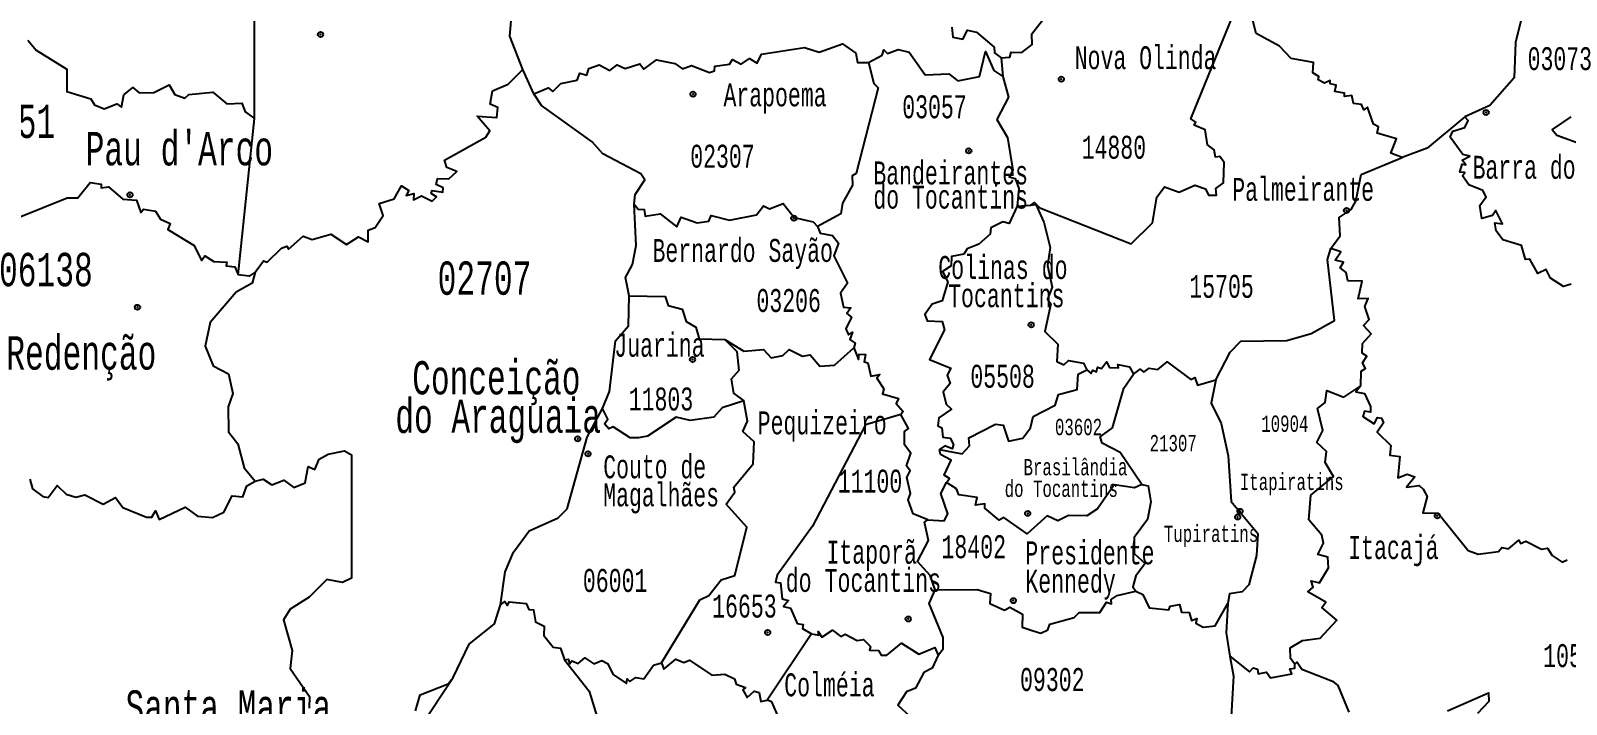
# Model space of a CAD drawing. Header units: millimetres. Extents: x 9851 to 10267, y 23387 to 23778.
# Drawn here: x 10088.58 to 10115.32, y 23637.59 to 23649.32 of the extents above; entities that cross this region are included whole.
import ezdxf
from ezdxf.enums import TextEntityAlignment as Align

# ---------------------------------------------------------------- set-up
doc = ezdxf.new("R2010")
doc.units = ezdxf.units.MM
doc.layers.add('3', color=7, linetype='Continuous')
doc.styles.add('MONOTXT', font='MONOTXT', dxfattribs={"height": 0.2})

# ---------------------------------------------------------------- blocks, each defined once
blk = doc.blocks.new('SEDE')
at = {"layer": '3', "color": 7, "linetype": 'Continuous'}
blk.add_circle((0, 0), 0.00451, dxfattribs=at)

msp = doc.modelspace()

# ---------------------------------------------------------------- linework, layer by layer
at = {"color": 7, "linetype": 'Continuous'}
for p, q in [((10105.478, 23648.847), (10105.506, 23648.523)), ((10097.34, 23648.224), (10097.147, 23648.647)), ((10092.192, 23645.069), (10092.475, 23647.796)), ((10105.76, 23646.267), (10105.998, 23646.287)), ((10102.178, 23638.821), (10101.404, 23637.668))]:
    msp.add_line(p, q, dxfattribs=at)
for points in [[(10097.147, 23648.647), (10096.921, 23649.224), (10096.977, 23649.832), (10098.098, 23651.123)], [(10105.998, 23646.287), (10106.06, 23646.33), (10106.153, 23646.24), (10107.742, 23645.61), (10108.112, 23645.977), (10108.189, 23646.425), (10108.322, 23646.601), (10108.581, 23646.508), (10108.85, 23646.631), (10109.035, 23646.568), (10109.092, 23646.459), (10109.232, 23646.456), (10109.216, 23646.572), (10109.354, 23646.673), (10109.362, 23647.03), (10109.286, 23647.131), (10109.21, 23647.123), (10109.186, 23647.249), (10109.07, 23647.335), (10109.03, 23647.596), (10108.843, 23647.675), (10108.867, 23647.732), (10108.785, 23647.785), (10110.183, 23651.225)], [(10092.475, 23647.796), (10092.477, 23651.081)], [(10114.847, 23650.402), (10114.42, 23649.782), (10114.533, 23649.515), (10114.438, 23649.117), (10114.414, 23648.502), (10113.99, 23648.021), (10113.553, 23647.822)], [(10112.463, 23647.117), (10112.263, 23647.188), (10112.363, 23647.44), (10112.03, 23647.536), (10112.05, 23647.65), (10111.963, 23647.695), (10111.858, 23647.991), (10111.797, 23647.945), (10111.756, 23648.035), (10111.615, 23648.053), (10111.587, 23648.193), (10111.459, 23648.178), (10111.456, 23648.235), (10111.292, 23648.265), (10111.316, 23648.372), (10111.207, 23648.396), (10111.208, 23648.454), (10111.108, 23648.406), (10111, 23648.466), (10111.011, 23648.527), (10110.905, 23648.587), (10110.916, 23648.769), (10110.53, 23648.838), (10110.325, 23649.054), (10109.92, 23649.275), (10109.789, 23649.798)], [(10105.478, 23648.847), (10105.628, 23648.863), (10105.656, 23648.947), (10105.838, 23648.943), (10106.021, 23649.08), (10106.012, 23649.269), (10106.303, 23649.64)], [(10104.618, 23649.385), (10104.64, 23649.208), (10104.813, 23649.173), (10104.895, 23649.329), (10105.05, 23649.298), (10105.36, 23649.037), (10105.364, 23648.938), (10105.478, 23648.847)], [(10088.53, 23649.157), (10088.675, 23648.983), (10089.206, 23648.655), (10089.207, 23648.265), (10089.628, 23648.136), (10089.688, 23648.03), (10089.86, 23647.959), (10090.077, 23648.047), (10090.162, 23647.992), (10090.202, 23648.205), (10090.356, 23648.331), (10090.471, 23648.239), (10090.725, 23648.244), (10090.989, 23648.377), (10091.09, 23648.214), (10091.263, 23648.149), (10091.333, 23648.21), (10091.753, 23648.252), (10091.995, 23648.05), (10092.257, 23648.06), (10092.317, 23647.91), (10092.475, 23647.796)], [(10097.34, 23648.224), (10097.59, 23648.325), (10097.673, 23648.263), (10097.809, 23648.405), (10098.095, 23648.46), (10098.144, 23648.584), (10098.262, 23648.55), (10098.3, 23648.663), (10098.48, 23648.727), (10098.664, 23648.627), (10098.79, 23648.725), (10098.933, 23648.665), (10099.187, 23648.746), (10099.255, 23648.655), (10099.477, 23648.813), (10099.795, 23648.752), (10099.931, 23648.658), (10100.085, 23648.714), (10100.402, 23648.595), (10100.485, 23648.624), (10100.492, 23648.703), (10100.751, 23648.738), (10100.803, 23648.819), (10100.95, 23648.742), (10101.095, 23648.839), (10101.228, 23648.759), (10101.305, 23648.912), (10102.057, 23649.027), (10102.31, 23648.951), (10102.715, 23649.093), (10102.947, 23648.932), (10102.975, 23648.766), (10103.171, 23648.766)], [(10103.171, 23648.766), (10103.409, 23648.897), (10103.436, 23648.991), (10103.5, 23648.927), (10103.688, 23648.995), (10103.875, 23648.949), (10104.153, 23648.553), (10104.569, 23648.57), (10104.723, 23648.449), (10105.1, 23648.523), (10105.204, 23648.961), (10105.354, 23648.63), (10105.506, 23648.523)], [(10103.171, 23648.766), (10103.263, 23648.4), (10103.34, 23648.33), (10102.952, 23646.836), (10102.883, 23646.795), (10102.888, 23646.631), (10102.714, 23646.32), (10102.687, 23646.132), (10102.278, 23645.913)], [(10092.487, 23645.117), (10092.635, 23645.318), (10092.697, 23645.29), (10092.945, 23645.536), (10093.039, 23645.572), (10093.067, 23645.521), (10093.326, 23645.742), (10093.483, 23645.685), (10093.808, 23645.78), (10094.077, 23645.6), (10094.29, 23645.734), (10094.458, 23645.648), (10094.455, 23645.847), (10094.579, 23645.897), (10094.719, 23646.106), (10094.645, 23646.314), (10094.911, 23646.393), (10095.034, 23646.621), (10095.167, 23646.537), (10095.115, 23646.453), (10095.253, 23646.486), (10095.243, 23646.379), (10095.383, 23646.445), (10095.568, 23646.355), (10095.646, 23646.431), (10095.555, 23646.487), (10095.572, 23646.542), (10095.756, 23646.511), (10095.762, 23646.585), (10095.64, 23646.643), (10095.665, 23646.749), (10095.858, 23646.74), (10095.998, 23646.873), (10095.824, 23646.943), (10095.783, 23647.066), (10096.506, 23647.468), (10096.576, 23647.581), (10096.357, 23647.833), (10096.696, 23647.811), (10096.717, 23647.982), (10096.578, 23648.045), (10096.621, 23648.275), (10096.895, 23648.389), (10097.147, 23648.647)], [(10105.506, 23648.523), (10105.608, 23648.165), (10105.405, 23647.776), (10105.588, 23647.465), (10105.681, 23646.895), (10105.619, 23646.779), (10105.725, 23646.747), (10105.789, 23646.576), (10105.76, 23646.267)], [(10099.088, 23646.301), (10099.107, 23646.468), (10099.272, 23646.724), (10099.204, 23646.83), (10098.545, 23647.181), (10098.357, 23647.389), (10097.476, 23648.019), (10097.34, 23648.224)], [(10113.553, 23647.822), (10112.895, 23647.276), (10112.463, 23647.117)], [(10115.403, 23644.911), (10115.272, 23644.87), (10115.043, 23645.011), (10114.969, 23645.163), (10114.823, 23645.096), (10114.687, 23645.347), (10114.613, 23645.338), (10114.54, 23645.581), (10114.216, 23645.683), (10114.098, 23645.836), (10114.075, 23645.976), (10114.207, 23645.961), (10114.095, 23646.191), (10114.038, 23646.102), (10113.851, 23646.051), (10113.817, 23646.276), (10113.925, 23646.428), (10113.869, 23646.539), (10113.623, 23646.641), (10113.516, 23646.793), (10113.553, 23646.852), (10113.469, 23646.86), (10113.508, 23646.997), (10113.569, 23646.984), (10113.505, 23647.069), (10113.643, 23647.14), (10113.519, 23647.167), (10113.297, 23647.466), (10113.345, 23647.571), (10113.552, 23647.637), (10113.614, 23647.756), (10113.553, 23647.822)], [(10115.401, 23647.823), (10115.076, 23647.603), (10115.155, 23647.504), (10115.491, 23647.384)], [(10111.22, 23645.532), (10111.383, 23645.75), (10111.367, 23646.067), (10111.577, 23646.208), (10111.654, 23646.354), (10111.749, 23646.82), (10112.463, 23647.117)], [(10088.377, 23646.076), (10089.213, 23646.414), (10089.401, 23646.415), (10089.616, 23646.678), (10089.807, 23646.649), (10089.809, 23646.584), (10089.933, 23646.606), (10090.186, 23646.391), (10090.419, 23646.373), (10090.5, 23646.159), (10090.544, 23646.214), (10090.75, 23646.182), (10090.842, 23646.039), (10091.009, 23645.966), (10090.967, 23645.859), (10091.426, 23645.583), (10091.551, 23645.319), (10091.612, 23645.4), (10091.768, 23645.306), (10091.994, 23645.29), (10091.982, 23645.23), (10092.132, 23645.212), (10092.192, 23645.069)], [(10099, 23644.704), (10098.936, 23645.027), (10099.06, 23645.249), (10099.124, 23645.584), (10099.088, 23646.301)], [(10099.088, 23646.301), (10099.156, 23646.214), (10099.265, 23646.209), (10099.282, 23646.093), (10099.542, 23646.132), (10099.832, 23645.907), (10099.908, 23646.076), (10100.183, 23645.976), (10100.386, 23646.003), (10100.427, 23646.103), (10100.749, 23646.021), (10101.218, 23646.117), (10101.343, 23646.272), (10101.443, 23646.223), (10101.685, 23646.313), (10101.877, 23646.07), (10102.204, 23645.993), (10102.278, 23645.913)], [(10105.76, 23646.267), (10105.619, 23645.963), (10105.506, 23645.992), (10105.298, 23645.89), (10105.29, 23645.777), (10105.09, 23645.608), (10104.885, 23645.524), (10104.828, 23645.429), (10104.612, 23645.391), (10104.61, 23645.229), (10104.458, 23645.13), (10104.552, 23644.947), (10104.452, 23644.621), (10104.275, 23644.559), (10104.15, 23644.381), (10104.193, 23644.273), (10104.449, 23644.259), (10104.491, 23644.114), (10104.233, 23643.6), (10104.6, 23643.445), (10104.541, 23643.325), (10104.593, 23643.182), (10104.469, 23643.033), (10104.522, 23642.819), (10104.612, 23642.735), (10104.395, 23642.579), (10104.375, 23642.445), (10104.444, 23642.406), (10104.463, 23642.243), (10104.591, 23642.226), (10104.65, 23642.116), (10104.624, 23642.043), (10104.496, 23642.096), (10104.405, 23642.029)], [(10105.998, 23646.287), (10106.083, 23646.294), (10106.222, 23645.988), (10106.331, 23645.545), (10106.289, 23645.234), (10106.367, 23644.857), (10106.286, 23644.648), (10106.343, 23644.565), (10106.241, 23644.083), (10106.465, 23643.865), (10106.451, 23643.561), (10106.572, 23643.505), (10106.649, 23643.582), (10106.912, 23643.536), (10106.971, 23643.417)], [(10102.278, 23645.913), (10102.33, 23645.798), (10102.545, 23645.756), (10102.644, 23645.622), (10102.567, 23645.401), (10102.802, 23644.924), (10102.682, 23644.75), (10102.733, 23644.506), (10102.861, 23644.498), (10102.794, 23644.399), (10102.874, 23644.335), (10102.772, 23644.129), (10102.823, 23644.029), (10102.89, 23644.071), (10102.846, 23643.944), (10102.936, 23643.881), (10102.914, 23643.799)], [(10109.216, 23643.243), (10109.469, 23643.726), (10109.651, 23643.917), (10110.452, 23643.927), (10110.878, 23644.049), (10111.287, 23644.276), (10111.165, 23645.338), (10111.22, 23645.532)], [(10111.741, 23643.141), (10111.746, 23643.392), (10111.823, 23643.443), (10111.769, 23643.542), (10111.848, 23643.655), (10111.767, 23643.707), (10111.77, 23643.875), (10111.923, 23644.046), (10111.787, 23644.192), (10111.888, 23644.295), (10111.813, 23644.519), (10111.869, 23644.657), (10111.697, 23644.652), (10111.765, 23644.964), (10111.519, 23644.965), (10111.49, 23645.113), (10111.381, 23645.192), (10111.443, 23645.29), (10111.298, 23645.324), (10111.392, 23645.472), (10111.22, 23645.532)], [(10092.487, 23645.117), (10092.435, 23644.925), (10092.159, 23644.77), (10091.704, 23644.239), (10091.616, 23643.831), (10091.759, 23643.49), (10092.021, 23643.346), (10092.1, 23643.006), (10092.02, 23642.775), (10092.026, 23642.341), (10092.188, 23642.129), (10092.296, 23641.711), (10092.489, 23641.478)], [(10092.487, 23645.117), (10092.382, 23645.047), (10092.192, 23645.069)], [(10098.535, 23642.742), (10098.661, 23643.042), (10098.762, 23643.92), (10098.989, 23644.182), (10099, 23644.704)], [(10099, 23644.704), (10099.627, 23644.692), (10099.681, 23644.535), (10099.922, 23644.473), (10099.992, 23644.26), (10100.162, 23644.158), (10100.222, 23643.955), (10100.665, 23643.945)], [(10100.665, 23643.945), (10100.997, 23643.741), (10101.342, 23643.771), (10101.474, 23643.628), (10101.679, 23643.67), (10101.789, 23643.773), (10102.022, 23643.654), (10102.153, 23643.676), (10102.32, 23643.483), (10102.575, 23643.5), (10102.914, 23643.799)], [(10100.665, 23643.945), (10100.874, 23643.739), (10100.913, 23643.406), (10100.777, 23643.253), (10100.82, 23643.014), (10100.997, 23642.875)], [(10102.914, 23643.799), (10102.995, 23643.597), (10103.005, 23643.691), (10103.118, 23643.682), (10103.092, 23643.558), (10103.157, 23643.542), (10103.208, 23643.308), (10103.366, 23643.334), (10103.317, 23643.27), (10103.436, 23643.087), (10103.412, 23643.001), (10103.69, 23642.917), (10103.649, 23642.831), (10103.77, 23642.691), (10103.731, 23642.639)], [(10104.405, 23642.029), (10104.8, 23641.953), (10104.93, 23642.092), (10104.917, 23642.233), (10105.379, 23642.471), (10105.515, 23642.453), (10105.607, 23642.173), (10105.858, 23642.227), (10105.993, 23642.409), (10106.035, 23642.605), (10106.417, 23642.8), (10106.477, 23642.987), (10106.801, 23643.074), (10106.823, 23643.345), (10106.971, 23643.417)], [(10106.971, 23643.417), (10107.048, 23643.351), (10107.076, 23643.409), (10107.141, 23643.38), (10107.156, 23643.465), (10107.226, 23643.438), (10107.313, 23643.556), (10107.367, 23643.459), (10107.525, 23643.451), (10107.513, 23643.508), (10107.713, 23643.467), (10107.786, 23643.343)], [(10107.786, 23643.343), (10107.898, 23643.427), (10107.966, 23643.379), (10108.054, 23643.446), (10108.21, 23643.425), (10108.373, 23643.554), (10108.781, 23643.252), (10108.851, 23643.282), (10108.901, 23643.148), (10109.216, 23643.243)], [(10107.931, 23641.424), (10107.551, 23641.981), (10107.236, 23642.138), (10107.205, 23642.253), (10107.419, 23642.407), (10107.614, 23643.097), (10107.786, 23643.343)], [(10109.216, 23643.243), (10109.137, 23642.836), (10109.31, 23642.485), (10109.432, 23641.919), (10109.483, 23641.128), (10109.948, 23640.571), (10109.927, 23640.187), (10109.79, 23639.675), (10109.674, 23639.553), (10109.455, 23639.52), (10109.427, 23639.348)], [(10110.594, 23638.291), (10110.52, 23638.391), (10110.513, 23638.579), (10110.727, 23638.704), (10111.033, 23638.744), (10111.322, 23639.06), (10111.062, 23639.279), (10111.131, 23639.371), (10110.817, 23639.552), (10110.915, 23639.633), (10110.877, 23639.743), (10111.02, 23639.71), (10111.182, 23639.972), (10111.167, 23640.156), (10110.994, 23640.203), (10111.091, 23640.4), (10111.065, 23640.541), (10110.835, 23640.806), (10110.87, 23641.235), (10111.265, 23641.563), (10111.123, 23641.804), (10111.146, 23641.994), (10110.978, 23642.154), (10111.079, 23642.363), (10110.988, 23642.746), (10111.122, 23642.847), (10111.151, 23643.06), (10111.447, 23642.944), (10111.741, 23643.141)], [(10111.741, 23643.141), (10111.654, 23643.033), (10111.807, 23643.005), (10111.909, 23642.781), (10111.911, 23642.68), (10111.805, 23642.7), (10111.776, 23642.605), (10111.973, 23642.479), (10112.035, 23642.587), (10112.103, 23642.577), (10112.137, 23642.497), (10112.028, 23642.333), (10112.267, 23642.098), (10112.249, 23641.931), (10112.422, 23641.906), (10112.387, 23641.539), (10112.548, 23641.599), (10112.684, 23641.553), (10112.537, 23641.373), (10112.758, 23641.402), (10112.83, 23641.338), (10112.898, 23641.212), (10112.82, 23640.93), (10113.09, 23640.922), (10113.611, 23640.271), (10113.784, 23640.21), (10114.14, 23640.256), (10114.201, 23640.322), (10114.315, 23640.301), (10114.492, 23640.451), (10114.521, 23640.392), (10114.616, 23640.436), (10114.887, 23640.297), (10114.992, 23640.313), (10115.075, 23640.183), (10115.251, 23640.069), (10115.333, 23640.109)], [(10100.997, 23642.875), (10100.622, 23642.756), (10100.478, 23642.591), (10100.062, 23642.534), (10099.822, 23642.591), (10099.319, 23642.264), (10099.161, 23642.232), (10099.017, 23642.233), (10098.724, 23642.426), (10098.649, 23642.392), (10098.573, 23642.478), (10098.629, 23642.56), (10098.535, 23642.742)], [(10099.562, 23638.314), (10100.231, 23639.411), (10100.389, 23639.489), (10100.602, 23639.759), (10100.84, 23639.837), (10101.053, 23640.678), (10100.69, 23641.079), (10100.84, 23641.286), (10100.824, 23641.372), (10101.16, 23641.779), (10101.178, 23642.166), (10100.98, 23642.344), (10101.061, 23642.524), (10100.997, 23642.875)], [(10096.76, 23639.326), (10096.842, 23639.9), (10096.986, 23640.243), (10097.262, 23640.613), (10097.765, 23640.843), (10097.922, 23640.999), (10098.27, 23642.243), (10098.535, 23642.742)], [(10103.731, 23642.639), (10103.119, 23642.461), (10102.193, 23640.698), (10101.579, 23639.841), (10101.551, 23639.72), (10101.634, 23639.707), (10101.663, 23639.43), (10101.773, 23639.4), (10101.687, 23639.299), (10101.812, 23639.268), (10101.927, 23639.001), (10102.031, 23638.985), (10102.02, 23638.917), (10102.178, 23638.821)], [(10104.202, 23640.804), (10103.949, 23640.91), (10103.861, 23641.156), (10103.9, 23641.263), (10103.839, 23641.543), (10103.893, 23641.661), (10103.829, 23641.746), (10103.908, 23641.965), (10103.797, 23642.112), (10103.795, 23642.343), (10103.864, 23642.397), (10103.731, 23642.639)], [(10104.527, 23641.454), (10104.582, 23641.527), (10104.485, 23641.584), (10104.606, 23641.845), (10104.424, 23641.944), (10104.405, 23642.029)], [(10092.489, 23641.478), (10092.627, 23641.514), (10092.776, 23641.415), (10092.987, 23641.499), (10093.159, 23641.37), (10093.359, 23641.451), (10093.411, 23641.737), (10093.525, 23641.683), (10093.603, 23641.86), (10093.758, 23641.95), (10094.045, 23642.01), (10094.166, 23641.936), (10094.163, 23639.792), (10094.008, 23639.714), (10093.737, 23639.77), (10093.431, 23639.461), (10093.095, 23639.251), (10092.981, 23639.066), (10093.13, 23638.53), (10093.095, 23638.218), (10093.437, 23637.729), (10093.427, 23637.525)], [(10088.565, 23641.513), (10088.612, 23641.344), (10088.792, 23641.212), (10088.882, 23641.193), (10089.038, 23641.401), (10089.197, 23641.254), (10089.368, 23641.199), (10089.523, 23641.241), (10089.84, 23641.081), (10090.056, 23641.192), (10090.182, 23641.019), (10090.596, 23640.854), (10090.689, 23640.852), (10090.752, 23640.962), (10090.816, 23640.811), (10091.272, 23641.028), (10091.485, 23640.868), (10091.747, 23640.847), (10091.943, 23640.94), (10092.085, 23641.221), (10092.276, 23641.208), (10092.342, 23641.399), (10092.489, 23641.478)], [(10104.202, 23640.804), (10104.485, 23640.786), (10104.551, 23640.908), (10104.43, 23641.264), (10104.527, 23641.454)], [(10107.931, 23641.424), (10107.803, 23641.364), (10107.445, 23641.416), (10107.156, 23640.995), (10106.973, 23640.876), (10106.652, 23640.881), (10106.464, 23640.791), (10106.282, 23640.878), (10105.933, 23640.564), (10105.526, 23640.845), (10105.446, 23640.801), (10105.195, 23641.008), (10105.192, 23641.087), (10105.035, 23641.06), (10105.063, 23641.192), (10104.743, 23641.239), (10104.702, 23641.343), (10104.527, 23641.454)], [(10107.931, 23641.424), (10108.042, 23641.396), (10108.088, 23641.118), (10108.026, 23640.814), (10107.798, 23640.499), (10107.797, 23640.221), (10107.986, 23640.044), (10107.827, 23639.832), (10107.771, 23639.639), (10107.824, 23639.564)], [(10104.33, 23639.586), (10104.241, 23639.836), (10104.022, 23640.078), (10104.215, 23640.444), (10104.143, 23640.763), (10104.202, 23640.804)], [(10096.76, 23639.326), (10096.837, 23639.384), (10096.885, 23639.315), (10096.912, 23639.377), (10097.206, 23639.349), (10097.254, 23639.246), (10097.337, 23639.239), (10097.372, 23639.029), (10097.523, 23638.952), (10097.518, 23638.795), (10097.675, 23638.587), (10097.806, 23638.572), (10097.875, 23638.37)], [(10104.382, 23638.447), (10104.469, 23638.563), (10104.471, 23638.76), (10104.225, 23639.352), (10104.33, 23639.586)], [(10104.33, 23639.586), (10105.064, 23639.595), (10105.291, 23639.523), (10105.283, 23639.352), (10105.535, 23639.235), (10105.63, 23639.285), (10105.85, 23639.164), (10105.847, 23638.937), (10106.038, 23638.875), (10106.17, 23638.834), (10106.293, 23638.891), (10106.325, 23638.987), (10106.75, 23639.104), (10106.84, 23639.191), (10107.196, 23639.191), (10107.313, 23639.371), (10107.4, 23639.341), (10107.394, 23639.417), (10107.5, 23639.487), (10107.824, 23639.564)], [(10107.824, 23639.564), (10107.949, 23639.505), (10108.057, 23639.275), (10108.398, 23639.239), (10108.422, 23639.305), (10108.583, 23639.332), (10108.622, 23639.196), (10108.756, 23639.19), (10108.795, 23639.055), (10108.884, 23639.088), (10108.87, 23639.006), (10108.995, 23638.938), (10109.206, 23638.962), (10109.427, 23639.348)], [(10109.427, 23639.348), (10109.398, 23638.837), (10109.459, 23638.433)], [(10095.939, 23638.059), (10096.216, 23638.643), (10096.658, 23638.997), (10096.76, 23639.326)], [(10102.178, 23638.821), (10102.302, 23638.798), (10102.29, 23638.861), (10102.358, 23638.763), (10102.54, 23638.885), (10102.689, 23638.773), (10102.762, 23638.814), (10102.974, 23638.707), (10103.083, 23638.723), (10103.204, 23638.603), (10103.185, 23638.539), (10103.345, 23638.534), (10103.389, 23638.451), (10103.49, 23638.451), (10103.741, 23638.657), (10104.044, 23638.469), (10104.327, 23638.581), (10104.382, 23638.447)], [(10097.875, 23638.37), (10097.944, 23638.378), (10097.96, 23638.298), (10098.003, 23638.35), (10098.112, 23638.305), (10098.232, 23638.402), (10098.385, 23638.301), (10098.523, 23638.355), (10098.622, 23638.306), (10098.72, 23638.111), (10098.954, 23637.955), (10098.967, 23638.039), (10099.015, 23637.994), (10099.115, 23638.063), (10099.259, 23638.039), (10099.427, 23638.278), (10099.562, 23638.314)], [(10097.875, 23638.37), (10098.302, 23637.824), (10098.525, 23637.104), (10098.484, 23636.836), (10098.322, 23636.672), (10098.309, 23636.427), (10098.067, 23636.19), (10098.243, 23635.916), (10098.484, 23635.864), (10098.535, 23635.372)], [(10099.562, 23638.314), (10099.604, 23638.207), (10099.813, 23638.382), (10099.953, 23638.324), (10100.05, 23638.364), (10100.44, 23638.104), (10100.667, 23638.118), (10100.836, 23638.036), (10100.865, 23637.943), (10101.025, 23637.887), (10100.983, 23637.846), (10101.055, 23637.715), (10101.179, 23637.825), (10101.265, 23637.802), (10101.292, 23637.645), (10101.404, 23637.668)], [(10104.382, 23638.447), (10104.278, 23638.221), (10104.13, 23638.148), (10103.988, 23637.875), (10103.833, 23637.809), (10103.679, 23637.577), (10103.951, 23637.33), (10103.963, 23637.14), (10103.825, 23637.04), (10103.825, 23636.866), (10103.752, 23636.799), (10103.965, 23636.713), (10103.932, 23636.243), (10104.033, 23636.201), (10103.985, 23635.896), (10104.094, 23635.788), (10103.653, 23635.615), (10103.734, 23635.529), (10103.927, 23635.528), (10104.032, 23635.345), (10104.163, 23635.337), (10104.299, 23635.03), (10104.264, 23634.838), (10104.161, 23634.824)], [(10109.459, 23638.433), (10109.802, 23638.159), (10109.867, 23638.229), (10109.946, 23638.204), (10109.952, 23638.125), (10110.098, 23638.152), (10110.168, 23638.054), (10110.543, 23638.126), (10110.506, 23638.21), (10110.592, 23638.223), (10110.594, 23638.291)], [(10109.459, 23638.433), (10109.524, 23638.084), (10109.486, 23637.383)], [(10110.594, 23638.291), (10110.636, 23638.328), (10110.716, 23638.205), (10111.247, 23637.999), (10111.341, 23637.923), (10111.533, 23637.459)], [(10092.25, 23634.208), (10092.331, 23634.523), (10092.82, 23635.002), (10093.306, 23635.735), (10093.456, 23635.796), (10093.913, 23636.232), (10094.832, 23636.402), (10095.939, 23638.059)], [(10095.283, 23637.478), (10095.36, 23637.762), (10095.852, 23637.952), (10095.939, 23638.059)], [(10113.252, 23637.478), (10113.967, 23637.792), (10113.974, 23637.642), (10113.777, 23637.436)], [(10101.606, 23637.356), (10101.488, 23637.637), (10101.404, 23637.668)]]:
    msp.add_lwpolyline(points, dxfattribs=at)
for p in [(10093.627, 23649.257), (10106.527, 23648.477), (10100.113, 23648.216), (10113.924, 23647.899), (10104.916, 23647.23), (10090.308, 23646.463), (10101.869, 23646.057), (10111.494, 23646.193), (10090.438, 23644.507), (10106.002, 23644.202), (10100.105, 23643.599), (10098.105, 23642.216), (10098.285, 23641.955), (10109.638, 23640.955), (10105.941, 23640.918), (10109.597, 23640.855), (10113.074, 23640.877), (10105.691, 23639.399), (10103.86, 23639.08), (10101.413, 23638.846)]:
    msp.add_point(p, dxfattribs=at)

# ---------------------------------------------------------------- block references
for p, xscale, yscale, zscale, rotation in [((10093.627, 23649.257), 10, 10, 10, 0.4236900066506401), ((10106.527, 23648.477), 9.99997938011809, 9.99997938011809, 10, 0.5405554916695825), ((10100.113, 23648.216), 9.999985820745758, 9.999985820745758, 10, 0.4850574585555757), ((10113.924, 23647.899), 9.999999999999996, 9.999999999999996, 9.999999999999996, 0.6032568850481755), ((10104.916, 23647.23), 10, 10, 10, 0.5301480629239494), ((10090.308, 23646.463), 9.999999999999998, 9.999999999999998, 9.999999999999998, 0.3919391423720086), ((10101.869, 23646.057), 10.00001599690251, 10.00001599690251, 10, 0.5050670637065423), ((10111.494, 23646.193), 10.00001780112642, 10.00001780112642, 10, 0.58991460312348), ((10090.438, 23644.507), 10, 10, 10, 0.3930063360153526), ((10106.002, 23644.202), 10, 10, 10, 0.547492111952474), ((10100.105, 23643.599), 10, 10, 10, 0.4922609302955398), ((10098.105, 23642.216), 10.00001563445307, 10.00001563445307, 10, 0.473583025978248), ((10098.285, 23641.955), 10.00001872053131, 10.00001872053131, 10, 0.4757173868127401), ((10105.941, 23640.918), 10, 10, 10, 0.5544287161855282), ((10109.638, 23640.955), 10.00001780112642, 10.00001780112642, 10, 0.58991460312348), ((10109.597, 23640.855), 10.00001780112642, 10.00001780112642, 10, 0.58991460312348), ((10113.074, 23640.877), 9.999984778822405, 9.999984778822405, 10, 0.62246859865156), ((10105.691, 23639.399), 10, 10, 10, 0.5549623004559171), ((10103.86, 23639.08), 10.00001981503502, 10.00001981503502, 10, 0.5368178821362982), ((10101.413, 23638.846), 9.99997934650764, 9.99997934650764, 10, 0.5114724932637319)]:
    msp.add_blockref('SEDE', p, dxfattribs=dict(at, xscale=xscale, yscale=yscale, zscale=zscale, rotation=rotation))

# ---------------------------------------------------------------- texts
at = {"color": 7, "linetype": 'Continuous', "style": 'MONOTXT'}
for s, height, width, p in [('Nova Olinda', 0.39875, 0.650001, (10106.761, 23648.653)), ('Arapoema', 0.3988, 0.649999, (10100.644, 23648.005)), ('Pequizeiro', 0.3994, 0.649997, (10101.239, 23642.295))]:
    msp.add_text(s, height=height, dxfattribs=dict(at, width=width)).set_placement(p)
for s, height, rotation, width, p in [('03073', 0.3987, 360, 0.65, (10114.647, 23649.034)), ('Bandeirantes', 0.39884, 359.9994, 0.650003, (10103.254, 23647.045)), ('do Tocantins', 0.39884, 359.9994, 0.650003, (10103.254, 23646.624)), ('Couto de ', 0.3982, 0.0026, 0.650001, (10098.55, 23641.928)), ('Magalh%%227es', 0.39819, 0.0026, 0.650001, (10098.55, 23641.439))]:
    msp.add_text(s, height=height, rotation=rotation, dxfattribs=dict(at, width=width)).set_placement(p, align=Align.TOP_LEFT)
for s, height, width, p in [('03057', 0.3988, 0.649998, (10103.757, 23648.196)), ('Barra do Ouro', 0.39889, 0.65, (10113.688, 23647.144))]:
    msp.add_text(s, height=height, dxfattribs=dict(at, width=width)).set_placement(p, align=Align.TOP_LEFT)
for s, height, width, p in [('05551', 0.5801, 0.649997, (10088.19, 23647.745)), ("Pau d'Arco", 0.5802, 0.65, (10091.168, 23647.292)), ('02307', 0.3989, 0.649995, (10100.626, 23647.137)), ('Palmeirante', 0.39894, 0.65, (10110.738, 23646.577)), ('06138', 0.5805, 0.650001, (10088.844, 23645.164)), ('02707', 0.5806, 0.649998, (10096.482, 23645.015)), ('15705', 0.3991, 0.649998, (10109.317, 23644.871)), ('03206', 0.3991, 0.650003, (10101.779, 23644.625)), ('Juarina', 0.3992, 0.649999, (10099.529, 23643.863)), ('05508', 0.3993, 0.649999, (10105.504, 23643.306)), ('11803', 0.3993, 0.649999, (10099.555, 23642.91)), ('18402', 0.3996, 0.649998, (10105.002, 23640.338)), ('06001', 0.3996, 0.649996, (10098.757, 23639.751)), ('16653', 0.3997, 0.65, (10101.008, 23639.305)), ('10508', 0.3998, 0.649997, (10115.48, 23638.442)), ('09302', 0.3998, 0.650001, (10106.37, 23638.026))]:
    msp.add_text(s, height=height, dxfattribs=dict(at, width=width)).set_placement(p, align=Align.MIDDLE)
for s, height, rotation, width, p in [('14880', 0.3989, 360, 0.650002, (10107.442, 23647.293)), ('11100', 0.3994, 0, 0.65, (10103.195, 23641.48))]:
    msp.add_text(s, height=height, rotation=rotation, dxfattribs=dict(at, width=width)).set_placement(p, align=Align.MIDDLE)
for s, height, width, p in [('Bernardo Say%%227o', 0.39903, 0.650003, (10102.55, 23645.696)), ('Reden%%231%%227o', 0.58064, 0.650001, (10090.767, 23644.002))]:
    msp.add_text(s, height=height, dxfattribs=dict(at, width=width)).set_placement(p, align=Align.TOP_RIGHT)
for s, height, rotation, width, p in [('Colinas do ', 0.40035, 359.9992, 0.649996, (10106.861, 23645)), ('Tocantins', 0.4004, 359.9992, 0.649996, (10106.582, 23644.508)), ('Itapor%%227 ', 0.40073, 359.9993, 0.650003, (10104.239, 23640.043)), ('do Tocantins', 0.40073, 359.9993, 0.650003, (10104.433, 23639.552)), ('Santa Maria', 0.57909, 359.9985, 0.649999, (10093.813, 23637.258))]:
    msp.add_text(s, height=height, rotation=rotation, dxfattribs=dict(at, width=width)).set_placement(p, align=Align.RIGHT)
for s, height, rotation, width, p in [('Concei%%231%%227o ', 0.57871, 359.9985, 0.65, (10098.479, 23643.569)), ('do Araguaia', 0.57871, 359.9985, 0.65, (10098.51, 23642.9)), ('Itacaj%%225 ', 0.39954, 0, 0.650002, (10113.321, 23640.523))]:
    msp.add_text(s, height=height, rotation=rotation, dxfattribs=dict(at, width=width)).set_placement(p, align=Align.TOP_RIGHT)
for s, height, rotation, width, p in [('03602', 0.2845, 0, 0.66666, (10106.416, 23642.422)), ('10904', 0.2845, 360, 0.666663, (10110.009, 23642.48)), ('Tupiratins', 0.2847, 360, 0.66667, (10108.313, 23640.563))]:
    msp.add_text(s, height=height, rotation=rotation, dxfattribs=dict(at, width=width)).set_placement(p, align=Align.MIDDLE_LEFT)
for s, width, p in [('21307', 0.666663, (10108.065, 23642.141)), ('Itapiratins', 0.66667, (10109.637, 23641.467))]:
    msp.add_text(s, height=0.2846, dxfattribs=dict(at, width=width)).set_placement(p, align=Align.MIDDLE_LEFT)
for s, height, rotation, width, p in [('   Brasil%%226ndia', 0.28489, 359.998, 0.66667, (10105.376, 23641.581)), (' do Tocantins', 0.28489, 359.998, 0.66667, (10105.376, 23641.205)), ('Presidente ', 0.39967, 359.9979, 0.65, (10105.901, 23640.031)), ('Kennedy', 0.3997, 359.9979, 0.65, (10105.901, 23639.54))]:
    msp.add_text(s, height=height, rotation=rotation, dxfattribs=dict(at, width=width)).set_placement(p)
at = {"color": 7, "linetype": 'Continuous', "style": 'MONOTXT', "width": 0.65}
msp.add_text('Colm%%233ia', height=0.39983, dxfattribs=at).set_placement((10103.276, 23637.733), align=Align.RIGHT)

doc.saveas('drawing.dxf')
